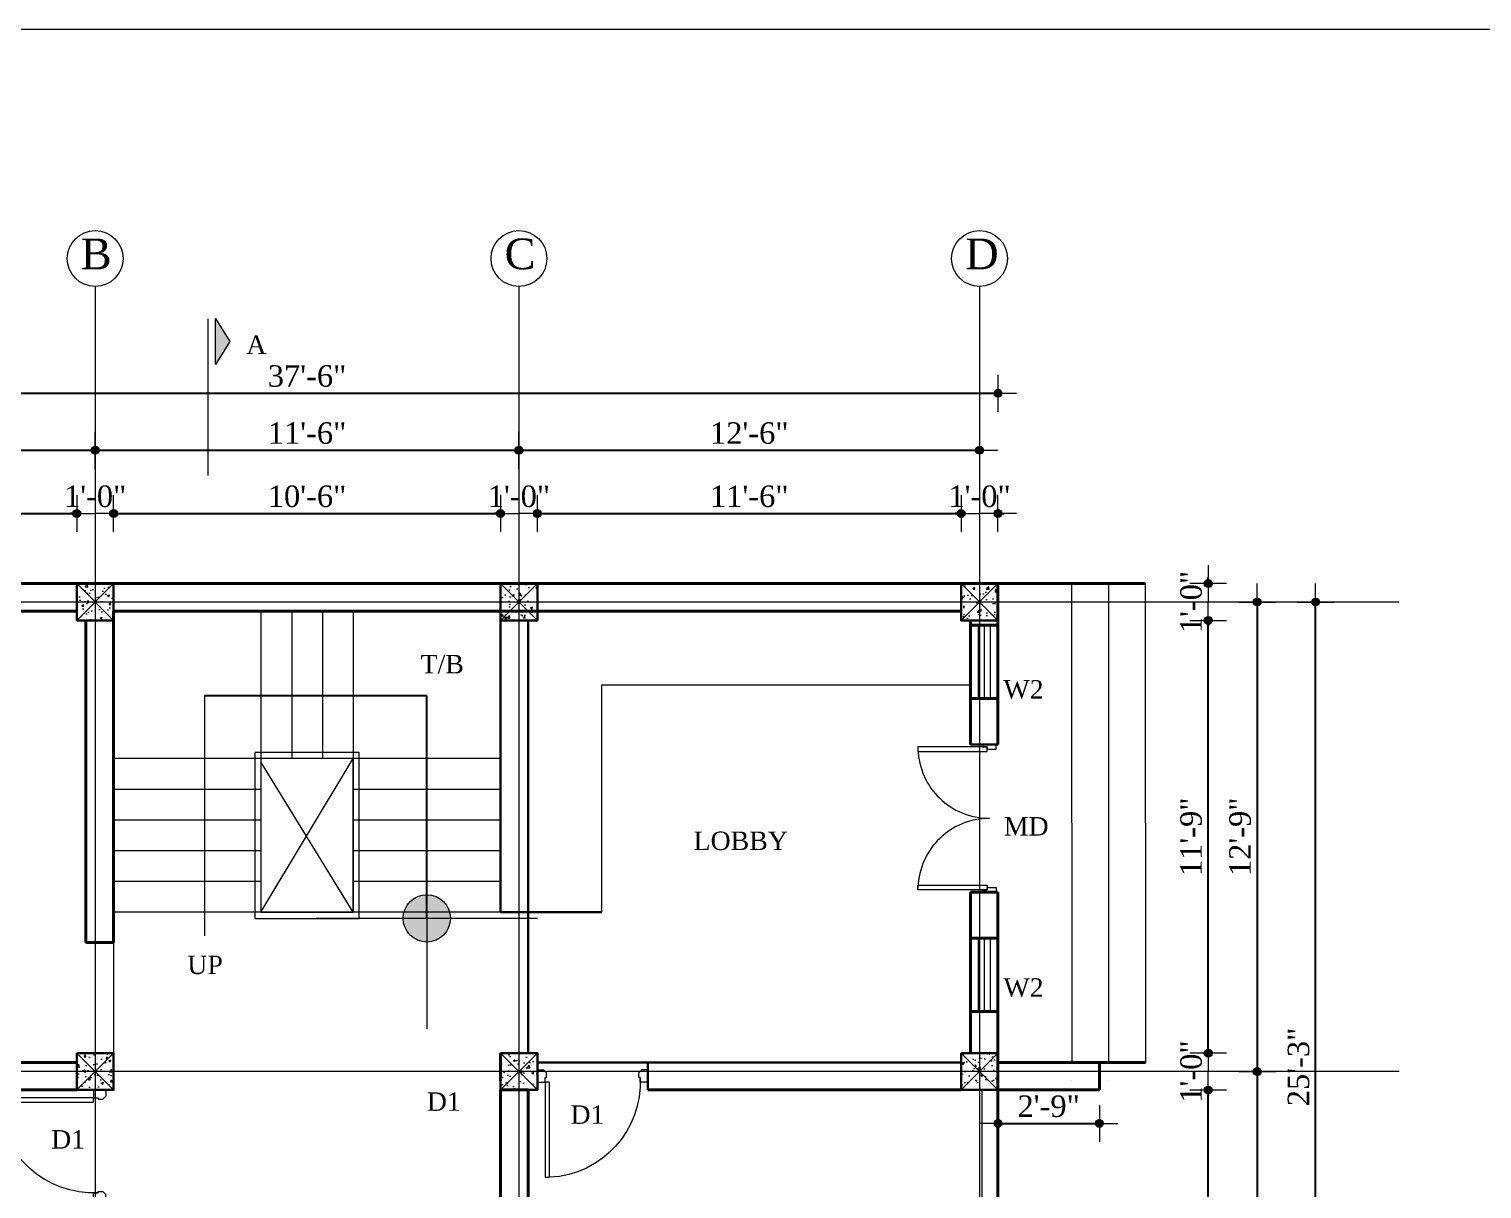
# Model space of a CAD drawing. Header units: feet. Extents: x 28652 to 66086, y -6769 to -640.
# Drawn here: x 63044.3 to 63517.4, y -1068.5 to -690.9 of the extents above; entities that cross this region are included whole.
import ezdxf

# ---------------------------------------------------------------- set-up
doc = ezdxf.new("R2010")
doc.units = ezdxf.units.FT
doc.header["$LTSCALE"] = 50
doc.header["$MEASUREMENT"] = 0
doc.header["$PDMODE"] = 34
doc.linetypes.add('PROYECCION', pattern=[19.049999999999997, 12.7, -6.35])
for name, color, linetype, lineweight in [('DIMENSION', 142, 'Continuous', 13), ('SES- Door&Window', 21, 'Continuous', 15), ('SES-DIMENSION', 142, 'Continuous', 13), ('SES-Elevation', 4, 'Continuous', 15), ('SES-Furniture', 45, 'Continuous', 5), ('SES-HACTH', 8, 'Continuous', 13), ('SES-Leader', 2, 'Continuous', 15), ('SES-REBARS', 1, 'Continuous', 40), ('SES-Set Back Line', 2, 'Continuous', 15), ('SES-Staircase', 134, 'Continuous', 13), ('SES-TEXT', 3, 'Continuous', 20), ('SES-Wall Plan', 6, 'Continuous', 30)]:
    doc.layers.add(name, color=color, linetype=linetype, lineweight=lineweight)
doc.styles.add('7 INCH', font='times.ttf', dxfattribs={"height": 7})
doc.styles.add('SES-ARAIL', font='times.ttf', dxfattribs={"height": 6})
doc.linetypes.add('ZIGZAG', pattern='A,0.0001,-0.2,[131,ltypeshp.shx,S=0.2,R=0,X=-0.2,Y=0],-0.4,[131,ltypeshp.shx,S=0.2,R=180,X=0.2,Y=0],-0.2', length=0.8001)
doc.dimstyles.new('7 INCH', dxfattribs={"dimscale": 0, "dimtxt": 7, "dimasz": 1, "dimexe": 2, "dimexo": 9, "dimgap": 2, "dimtad": 1, "dimdec": 0, "dimzin": 3, "dimdsep": 46, "dimlunit": 4, "dimtxsty": '7 INCH', "dimblk": 'DIM', "dimcen": 3, "dimdle": 3, "dimse1": 1, "dimse2": 1, "dimclrd": 256, "dimclre": 256, "dimclrt": 7, "dimadec": 1, "dimazin": 2, "dimtfac": 1, "dimtdec": 0, "dimtix": 1, "dimtofl": 0, "dimtmove": 2, "dimatfit": 3, "dimldrblk": 'DIM', "dimfxl": 2, "dimfrac": 2, "dimtolj": 2, "dimtzin": 0, "dimarcsym": 0})

# ---------------------------------------------------------------- blocks, each defined once
blk = doc.blocks.new('c11')
at = {"layer": 'SES-HACTH', "linetype": 'ByBlock'}
h = blk.add_hatch(dxfattribs=at)
h.set_pattern_fill('AR-CONC', color=256)
h.set_pattern_definition([(49.99999999999999, (-20422.32996617891, 19414.4166692762), (7.172601826007535, -0.6275213498259511), [0.75, -8.25]), (355, (-20422.32996617891, 19414.4166692762), (-1.38751333613, 7.521921337000118), [0.6, -6.6]), (100.45144446, (-20421.73224936891, 19414.3643758362), (5.78508846727112, 6.894399909686294), [0.6374019199999997, -7.011421119999998]), (46.18420000000001, (-20422.32996617891, 19416.4166692762), (10.67241330671572, -1.655192807930765), [1.125, -12.375]), (96.63563549, (-20421.44059872891, 19416.2787362062), (9.346619456742284, 9.741186007745505), [0.95610342, -10.5171376]), (351.1841639899999, (-20422.32996617891, 19416.4166692762), (9.346619450547731, 9.741186002699902), [0.9, -9.90000001]), (21, (-20421.32996617891, 19415.9166692762), (5.969070521184617, -4.026188906653388), [0.75, -8.25]), (326.0000000000001, (-20421.32996617891, 19415.9166692762), (2.433153319215817, 7.25150045046853), [0.6, -6.6]), (71.45144474, (-20420.83254363891, 19415.5811535362), (8.402223767299711, 3.225311528063538), [0.6374019000000001, -7.01142112]), (37.50000000000001, (-20422.32996617891, 19414.4166692762), (0.1215985531729067, 3.328938538313115), [0, -6.52, 0, -6.7, 0, -6.625]), (7.499999999999999, (-20422.32996617891, 19414.4166692762), (2.630695374421486, 3.944117118823602), [0, -3.82, 0, -6.37, 0, -2.525]), (327.5, (-20424.55996617891, 19414.4166692762), (5.33822436172409, -0.2255487173437976), [0, -2.5, 0, -7.8, 0, -10.35]), (317.5, (-20425.55996617891, 19414.4166692762), (5.831861693423862, 1.001049823323177), [0, -3.25, 0, -5.18, 0, -7.35])])
h.paths.add_polyline_path([(-6, 6), (-6, -6), (5.999999999999999, -6), (5.999999999999999, 6)])
for p, q in [((-6, 6), (5.999999999999999, -6)), ((6, 6), (-6.000000000000001, -6))]:
    blk.add_line(p, q, dxfattribs=at)
at = {"layer": 'SES-Wall Plan', "linetype": 'ByBlock'}
blk.add_lwpolyline([(-6, 6), (6, 6), (5.999999999999999, -6), (-6.000000000000001, -6)], close=True, dxfattribs=at)
blk = doc.blocks.new('3ls')
at = {"layer": 'SES- Door&Window'}
for p, q in [((-36, -2.5), (-34, -2.5)), ((-34, -2.5), (-33, -3.5)), ((-33, -5.000000000000227), (-33, -3.5)), ((-2, -2.5), (-3, -3.5)), ((-3, -5.000000000000227), (-3, -3.5)), ((0, -2.5), (-2, -2.5)), ((-36, -6.5), (-33.5, -6.5)), ((-33.5, -6.5), (-33.5, -5)), ((-33.5, -5.000000000000227), (-33, -5)), ((-2.5, -5.000000000000227), (-3, -5)), ((-2.5, -6.5), (-2.5, -5)), ((0, -6.5), (-2.5, -6.5))]:
    blk.add_line(p, q, dxfattribs=at)
blk.add_lwpolyline([(-2.5, -6.5), (-2.5, -37.5), (-4, -37.5), (-4, -6.5)], close=True, dxfattribs=at)
blk.add_arc((-2.5, -6.5), 31.03626910567696, 177.2297842028011, 267.2297842027881, dxfattribs=at)
at = {"layer": 'SES-Wall Plan', "color": 6, "ltscale": 2}
for p, q in [((-36, -6.5), (-36, -1.5)), ((0, -6.5), (3.061616997868383e-16, -1.5))]:
    blk.add_line(p, q, dxfattribs=at)
blk = doc.blocks.new('DIM')
at = {"layer": 'DIMENSION'}
h = blk.add_hatch(color=256, dxfattribs=at)
h.paths.add_polyline_path([(0, 1.284388833844787), (0, 0), (1.284388833844787, 0, 0.4142135623730951)])
h.paths.add_polyline_path([(1.284388833844787, 0), (0, 0), (0, -1.284388833844787, 0.4142135623730951)])
h.paths.add_polyline_path([(1.13686837721616e-13, 0), (-1.284388833844787, 0, 0.4142135623730951), (0, -1.284388833844787)])
h.paths.add_polyline_path([(1.13686837721616e-13, 1.284388833844787, 0.414213562373121), (-1.284388833844787, 0), (0, 0)])
for p, q in [((0, 6), (0, -6)), ((-6, 0), (6, 0))]:
    blk.add_line(p, q, dxfattribs=at)
blk.add_circle((0, 0), 1.284388833844787, dxfattribs=at)
blk = doc.blocks.new('*D1652')
at = {"layer": 'Defpoints', "color": 0, "linetype": 'ByBlock', "transparency": 16777216}
for p in [(63059.81988807859, -848.5868451193091), (62921.81988807859, -871.4070880020554), (63059.81988807859, -871.4070880020481)]:
    blk.add_point(p, dxfattribs=at)
at = {"layer": 'SES-DIMENSION', "linetype": 'ByBlock', "lineweight": -2, "transparency": 16777216}
blk.add_line((62922.81988807859, -848.5868451193091), (63058.81988807859, -848.5868451193091), dxfattribs=at)
at = {"layer": 'SES-DIMENSION', "linetype": 'ByBlock', "lineweight": -2, "transparency": 16777216, "rotation": 180}
blk.add_blockref('DIM', (62921.81988807859, -848.5868451193091), dxfattribs=at)
at = {"layer": 'SES-DIMENSION', "linetype": 'ByBlock', "lineweight": -2, "transparency": 16777216}
blk.add_blockref('DIM', (63059.81988807859, -848.5868451193091), dxfattribs=at)
at = {"layer": 'SES-DIMENSION', "color": 7, "linetype": 'ByBlock', "transparency": 16777216, "insert": (62990.81988807859, -843.026282754493), "char_height": 7, "attachment_point": 5, "style": '7 INCH'}
blk.add_mtext('\\A2;11\'-6"', dxfattribs=at)
blk = doc.blocks.new('*D1653')
at = {"layer": 'Defpoints', "color": 0, "linetype": 'ByBlock', "transparency": 16777216}
for p in [(63071.81988807859, -848.5868451193091), (63059.81988807859, -871.4070880020481), (63071.81988807859, -871.4070880020554)]:
    blk.add_point(p, dxfattribs=at)
at = {"layer": 'SES-DIMENSION', "linetype": 'ByBlock', "lineweight": -2, "transparency": 16777216}
for p, q in [((63058.81988807859, -848.5868451193091), (63057.81988807859, -848.5868451193091)), ((63072.81988807859, -848.5868451193091), (63073.81988807859, -848.5868451193091))]:
    blk.add_line(p, q, dxfattribs=at)
blk.add_blockref('DIM', (63059.81988807859, -848.5868451193091), dxfattribs=at)
at = {"layer": 'SES-DIMENSION', "linetype": 'ByBlock', "lineweight": -2, "transparency": 16777216, "rotation": 180}
blk.add_blockref('DIM', (63071.81988807859, -848.5868451193091), dxfattribs=at)
at = {"layer": 'SES-DIMENSION', "color": 7, "linetype": 'ByBlock', "transparency": 16777216, "insert": (63065.81988807859, -843.026282754493), "char_height": 7, "attachment_point": 5, "style": '7 INCH'}
blk.add_mtext('\\A2;1\'-0"', dxfattribs=at)
blk = doc.blocks.new('*D1654')
at = {"layer": 'Defpoints', "color": 0, "linetype": 'ByBlock', "transparency": 16777216}
for p in [(63197.81988807859, -848.5868451193091), (63071.81988807859, -871.4070880020554), (63197.81988807859, -871.4070880020481)]:
    blk.add_point(p, dxfattribs=at)
at = {"layer": 'SES-DIMENSION', "linetype": 'ByBlock', "lineweight": -2, "transparency": 16777216}
blk.add_line((63072.81988807859, -848.5868451193091), (63196.81988807859, -848.5868451193091), dxfattribs=at)
at = {"layer": 'SES-DIMENSION', "linetype": 'ByBlock', "lineweight": -2, "transparency": 16777216, "rotation": 180}
blk.add_blockref('DIM', (63071.81988807859, -848.5868451193091), dxfattribs=at)
at = {"layer": 'SES-DIMENSION', "linetype": 'ByBlock', "lineweight": -2, "transparency": 16777216}
blk.add_blockref('DIM', (63197.81988807859, -848.5868451193091), dxfattribs=at)
at = {"layer": 'SES-DIMENSION', "color": 7, "linetype": 'ByBlock', "transparency": 16777216, "insert": (63134.81988807859, -843.026282754493), "char_height": 7, "attachment_point": 5, "style": '7 INCH'}
blk.add_mtext('\\A2;10\'-6"', dxfattribs=at)
blk = doc.blocks.new('*D1655')
at = {"layer": 'Defpoints', "color": 0, "linetype": 'ByBlock', "transparency": 16777216}
for p in [(63209.81988807858, -848.5868451193091), (63197.81988807859, -871.4070880020481), (63209.81988807858, -871.4070880020554)]:
    blk.add_point(p, dxfattribs=at)
at = {"layer": 'SES-DIMENSION', "linetype": 'ByBlock', "lineweight": -2, "transparency": 16777216}
for p, q in [((63196.81988807859, -848.5868451193091), (63195.81988807859, -848.5868451193091)), ((63210.81988807858, -848.5868451193091), (63211.81988807858, -848.5868451193091))]:
    blk.add_line(p, q, dxfattribs=at)
blk.add_blockref('DIM', (63197.81988807859, -848.5868451193091), dxfattribs=at)
at = {"layer": 'SES-DIMENSION', "linetype": 'ByBlock', "lineweight": -2, "transparency": 16777216, "rotation": 180}
blk.add_blockref('DIM', (63209.81988807858, -848.5868451193091), dxfattribs=at)
at = {"layer": 'SES-DIMENSION', "color": 7, "linetype": 'ByBlock', "transparency": 16777216, "insert": (63203.81988807859, -843.026282754493), "char_height": 7, "attachment_point": 5, "style": '7 INCH'}
blk.add_mtext('\\A2;1\'-0"', dxfattribs=at)
blk = doc.blocks.new('*D1656')
at = {"layer": 'Defpoints', "color": 0, "linetype": 'ByBlock', "transparency": 16777216}
for p in [(63347.81988807859, -848.5868451193091), (63209.81988807858, -871.4070880020554), (63347.81988807859, -871.4070880020554)]:
    blk.add_point(p, dxfattribs=at)
at = {"layer": 'SES-DIMENSION', "linetype": 'ByBlock', "lineweight": -2, "transparency": 16777216}
blk.add_line((63210.81988807858, -848.5868451193091), (63346.81988807859, -848.5868451193091), dxfattribs=at)
at = {"layer": 'SES-DIMENSION', "linetype": 'ByBlock', "lineweight": -2, "transparency": 16777216, "rotation": 180}
blk.add_blockref('DIM', (63209.81988807858, -848.5868451193091), dxfattribs=at)
at = {"layer": 'SES-DIMENSION', "linetype": 'ByBlock', "lineweight": -2, "transparency": 16777216}
blk.add_blockref('DIM', (63347.81988807859, -848.5868451193091), dxfattribs=at)
at = {"layer": 'SES-DIMENSION', "color": 7, "linetype": 'ByBlock', "transparency": 16777216, "insert": (63278.81988807859, -843.026282754493), "char_height": 7, "attachment_point": 5, "style": '7 INCH'}
blk.add_mtext('\\A2;11\'-6"', dxfattribs=at)
blk = doc.blocks.new('*D1657')
at = {"layer": 'Defpoints', "color": 0, "linetype": 'ByBlock', "transparency": 16777216}
for p in [(63359.81988807859, -848.5868451193091), (63347.81988807859, -871.4070880020554), (63359.81988807859, -871.4070880020481)]:
    blk.add_point(p, dxfattribs=at)
at = {"layer": 'SES-DIMENSION', "linetype": 'ByBlock', "lineweight": -2, "transparency": 16777216}
for p, q in [((63346.81988807859, -848.5868451193091), (63345.81988807859, -848.5868451193091)), ((63360.81988807859, -848.5868451193091), (63361.81988807859, -848.5868451193091))]:
    blk.add_line(p, q, dxfattribs=at)
blk.add_blockref('DIM', (63347.81988807859, -848.5868451193091), dxfattribs=at)
at = {"layer": 'SES-DIMENSION', "linetype": 'ByBlock', "lineweight": -2, "transparency": 16777216, "rotation": 180}
blk.add_blockref('DIM', (63359.81988807859, -848.5868451193091), dxfattribs=at)
at = {"layer": 'SES-DIMENSION', "color": 7, "linetype": 'ByBlock', "transparency": 16777216, "insert": (63353.81988807859, -843.026282754493), "char_height": 7, "attachment_point": 5, "style": '7 INCH'}
blk.add_mtext('\\A2;1\'-0"', dxfattribs=at)
blk = doc.blocks.new('*D1658')
at = {"layer": 'Defpoints', "color": 0, "linetype": 'ByBlock', "transparency": 16777216}
for p in [(63065.81988807859, -828.0023243754404), (62915.81988807859, -871.4070880020481), (63065.81988807859, -871.4070880020481)]:
    blk.add_point(p, dxfattribs=at)
at = {"layer": 'SES-DIMENSION', "linetype": 'ByBlock', "lineweight": -2, "transparency": 16777216}
blk.add_line((62916.81988807859, -828.0023243754404), (63064.81988807859, -828.0023243754404), dxfattribs=at)
at = {"layer": 'SES-DIMENSION', "linetype": 'ByBlock', "lineweight": -2, "transparency": 16777216, "rotation": 180}
blk.add_blockref('DIM', (62915.81988807859, -828.0023243754404), dxfattribs=at)
at = {"layer": 'SES-DIMENSION', "linetype": 'ByBlock', "lineweight": -2, "transparency": 16777216}
blk.add_blockref('DIM', (63065.81988807859, -828.0023243754404), dxfattribs=at)
at = {"layer": 'SES-DIMENSION', "color": 7, "linetype": 'ByBlock', "transparency": 16777216, "insert": (62990.81988807859, -822.4417620106242), "char_height": 7, "attachment_point": 5, "style": '7 INCH'}
blk.add_mtext('\\A2;12\'-6"', dxfattribs=at)
blk = doc.blocks.new('*D1659')
at = {"layer": 'Defpoints', "color": 0, "linetype": 'ByBlock', "transparency": 16777216}
for p in [(63203.81988807859, -828.0023243754404), (63065.81988807859, -871.4070880020481), (63203.81988807859, -871.4070880020481)]:
    blk.add_point(p, dxfattribs=at)
at = {"layer": 'SES-DIMENSION', "linetype": 'ByBlock', "lineweight": -2, "transparency": 16777216}
blk.add_line((63066.81988807859, -828.0023243754404), (63202.81988807859, -828.0023243754404), dxfattribs=at)
at = {"layer": 'SES-DIMENSION', "linetype": 'ByBlock', "lineweight": -2, "transparency": 16777216, "rotation": 180}
blk.add_blockref('DIM', (63065.81988807859, -828.0023243754404), dxfattribs=at)
at = {"layer": 'SES-DIMENSION', "linetype": 'ByBlock', "lineweight": -2, "transparency": 16777216}
blk.add_blockref('DIM', (63203.81988807859, -828.0023243754404), dxfattribs=at)
at = {"layer": 'SES-DIMENSION', "color": 7, "linetype": 'ByBlock', "transparency": 16777216, "insert": (63134.81988807859, -822.4417620106242), "char_height": 7, "attachment_point": 5, "style": '7 INCH'}
blk.add_mtext('\\A2;11\'-6"', dxfattribs=at)
blk = doc.blocks.new('*D1660')
at = {"layer": 'Defpoints', "color": 0, "linetype": 'ByBlock', "transparency": 16777216}
for p in [(63353.81988807859, -828.0023243754404), (63203.81988807859, -871.4070880020481), (63353.81988807859, -871.4070880020554)]:
    blk.add_point(p, dxfattribs=at)
at = {"layer": 'SES-DIMENSION', "linetype": 'ByBlock', "lineweight": -2, "transparency": 16777216}
blk.add_line((63204.81988807859, -828.0023243754404), (63352.81988807859, -828.0023243754404), dxfattribs=at)
at = {"layer": 'SES-DIMENSION', "linetype": 'ByBlock', "lineweight": -2, "transparency": 16777216, "rotation": 180}
blk.add_blockref('DIM', (63203.81988807859, -828.0023243754404), dxfattribs=at)
at = {"layer": 'SES-DIMENSION', "linetype": 'ByBlock', "lineweight": -2, "transparency": 16777216}
blk.add_blockref('DIM', (63353.81988807859, -828.0023243754404), dxfattribs=at)
at = {"layer": 'SES-DIMENSION', "color": 7, "linetype": 'ByBlock', "transparency": 16777216, "insert": (63278.81988807859, -822.4417620106242), "char_height": 7, "attachment_point": 5, "style": '7 INCH'}
blk.add_mtext('\\A2;12\'-6"', dxfattribs=at)
blk = doc.blocks.new('*D1661')
at = {"layer": 'Defpoints', "color": 0, "linetype": 'ByBlock', "transparency": 16777216}
for p in [(63359.81988807864, -809.4344382718118), (62909.81988807859, -871.4070880020081), (63359.81988807864, -871.4070880020081)]:
    blk.add_point(p, dxfattribs=at)
at = {"layer": 'SES-DIMENSION', "linetype": 'ByBlock', "lineweight": -2, "transparency": 16777216}
blk.add_line((62910.81988807859, -809.4344382718118), (63358.81988807864, -809.4344382718118), dxfattribs=at)
at = {"layer": 'SES-DIMENSION', "linetype": 'ByBlock', "lineweight": -2, "transparency": 16777216, "rotation": 180}
blk.add_blockref('DIM', (62909.81988807859, -809.4344382718118), dxfattribs=at)
at = {"layer": 'SES-DIMENSION', "linetype": 'ByBlock', "lineweight": -2, "transparency": 16777216}
blk.add_blockref('DIM', (63359.81988807864, -809.4344382718118), dxfattribs=at)
at = {"layer": 'SES-DIMENSION', "color": 7, "linetype": 'ByBlock', "transparency": 16777216, "insert": (63134.81988807861, -803.8637821795263), "char_height": 7, "attachment_point": 5, "style": '7 INCH'}
blk.add_mtext('\\A2;37\'-6"', dxfattribs=at)
blk = doc.blocks.new('*D1663')
at = {"layer": 'Defpoints', "color": 0, "linetype": 'ByBlock', "transparency": 16777216}
for p in [(63359.81988807862, -1036.298488538527), (63428.28015616319, -1036.298488538527), (63359.81988807861, -1174.189889075006)]:
    blk.add_point(p, dxfattribs=at)
at = {"layer": 'SES-DIMENSION', "linetype": 'ByBlock', "lineweight": -2, "transparency": 16777216}
blk.add_line((63428.28015616319, -1173.189889075006), (63428.28015616319, -1037.298488538527), dxfattribs=at)
for p, rotation in [((63428.28015616319, -1036.298488538527), 90), ((63428.28015616319, -1174.189889075006), 270)]:
    blk.add_blockref('DIM', p, dxfattribs=dict(at, rotation=rotation))
at = {"layer": 'SES-DIMENSION', "color": 7, "linetype": 'ByBlock', "transparency": 16777216, "insert": (63422.71959379836, -1105.244188806784), "char_height": 7, "attachment_point": 5, "rotation": 90, "style": '7 INCH'}
blk.add_mtext('\\A2;11\'-6"', dxfattribs=at)
blk = doc.blocks.new('*D1664')
at = {"layer": 'Defpoints', "color": 0, "linetype": 'ByBlock', "transparency": 16777216}
for p in [(63359.81988807861, -1024.298488538531), (63428.2801561632, -1024.298488538531), (63359.81988807862, -1036.298488538527)]:
    blk.add_point(p, dxfattribs=at)
at = {"layer": 'SES-DIMENSION', "linetype": 'ByBlock', "lineweight": -2, "transparency": 16777216}
for p, q in [((63428.2801561632, -1023.298488538531), (63428.2801561632, -1022.298488538531)), ((63428.2801561632, -1037.298488538527), (63428.2801561632, -1038.298488538527))]:
    blk.add_line(p, q, dxfattribs=at)
for p, rotation in [((63428.2801561632, -1024.298488538531), 270), ((63428.2801561632, -1036.298488538527), 90)]:
    blk.add_blockref('DIM', p, dxfattribs=dict(at, rotation=rotation))
at = {"layer": 'SES-DIMENSION', "color": 7, "linetype": 'ByBlock', "transparency": 16777216, "insert": (63422.71959379837, -1030.298488538547), "char_height": 7, "attachment_point": 5, "rotation": 90, "style": '7 INCH'}
blk.add_mtext('\\A2;1\'-0"', dxfattribs=at)
blk = doc.blocks.new('*D1665')
at = {"layer": 'Defpoints', "color": 0, "linetype": 'ByBlock', "transparency": 16777216}
for p in [(63359.81988807861, -883.4070880020558), (63428.28015616321, -883.4070880020558), (63359.81988807861, -1024.298488538531)]:
    blk.add_point(p, dxfattribs=at)
at = {"layer": 'SES-DIMENSION', "linetype": 'ByBlock', "lineweight": -2, "transparency": 16777216}
blk.add_line((63428.28015616321, -1023.298488538531), (63428.28015616321, -884.4070880020558), dxfattribs=at)
for p, rotation in [((63428.28015616321, -883.4070880020558), 90), ((63428.28015616321, -1024.298488538531), 270)]:
    blk.add_blockref('DIM', p, dxfattribs=dict(at, rotation=rotation))
at = {"layer": 'SES-DIMENSION', "color": 7, "linetype": 'ByBlock', "transparency": 16777216, "insert": (63422.70950007091, -953.8527882703111), "char_height": 7, "attachment_point": 5, "rotation": 90, "style": '7 INCH'}
blk.add_mtext('\\A2;11\'-9"', dxfattribs=at)
blk = doc.blocks.new('*D1666')
at = {"layer": 'Defpoints', "color": 0, "linetype": 'ByBlock', "transparency": 16777216}
for p in [(63359.81988807861, -871.4070880020558), (63428.28015616321, -871.4070880020558), (63359.81988807861, -883.4070880020558)]:
    blk.add_point(p, dxfattribs=at)
at = {"layer": 'SES-DIMENSION', "linetype": 'ByBlock', "lineweight": -2, "transparency": 16777216}
for p, q in [((63428.28015616321, -870.4070880020558), (63428.28015616321, -869.4070880020558)), ((63428.28015616321, -884.4070880020558), (63428.28015616321, -885.4070880020558))]:
    blk.add_line(p, q, dxfattribs=at)
for p, rotation in [((63428.28015616321, -871.4070880020558), 270), ((63428.28015616321, -883.4070880020558), 90)]:
    blk.add_blockref('DIM', p, dxfattribs=dict(at, rotation=rotation))
at = {"layer": 'SES-DIMENSION', "color": 7, "linetype": 'ByBlock', "transparency": 16777216, "insert": (63422.71959379839, -877.4070880020736), "char_height": 7, "attachment_point": 5, "rotation": 90, "style": '7 INCH'}
blk.add_mtext('\\A2;1\'-0"', dxfattribs=at)
blk = doc.blocks.new('*D1667')
at = {"layer": 'Defpoints', "color": 0, "linetype": 'ByBlock', "transparency": 16777216}
for p in [(63359.81988807862, -877.4070880020558), (63359.81988807862, -1030.298488538527), (63444.24191604952, -1030.298488538527)]:
    blk.add_point(p, dxfattribs=at)
at = {"layer": 'SES-DIMENSION', "linetype": 'ByBlock', "lineweight": -2, "transparency": 16777216}
blk.add_line((63444.24191604952, -878.4070880020558), (63444.24191604952, -1029.298488538527), dxfattribs=at)
for p, rotation in [((63444.24191604952, -877.4070880020558), 90), ((63444.24191604952, -1030.298488538527), 270)]:
    blk.add_blockref('DIM', p, dxfattribs=dict(at, rotation=rotation))
at = {"layer": 'SES-DIMENSION', "color": 7, "linetype": 'ByBlock', "transparency": 16777216, "insert": (63438.67125995722, -953.8527882703092), "char_height": 7, "attachment_point": 5, "rotation": 90, "style": '7 INCH'}
blk.add_mtext('\\A2;12\'-9"', dxfattribs=at)
blk = doc.blocks.new('*D1668')
at = {"layer": 'Defpoints', "color": 0, "linetype": 'ByBlock', "transparency": 16777216}
for p in [(63359.81988807862, -1030.298488538527), (63359.81988807861, -1180.189889075006), (63444.24191604953, -1180.189889075006)]:
    blk.add_point(p, dxfattribs=at)
at = {"layer": 'SES-DIMENSION', "linetype": 'ByBlock', "lineweight": -2, "transparency": 16777216}
blk.add_line((63444.24191604953, -1031.298488538527), (63444.24191604953, -1179.189889075006), dxfattribs=at)
for p, rotation in [((63444.24191604953, -1030.298488538527), 90), ((63444.24191604953, -1180.189889075006), 270)]:
    blk.add_blockref('DIM', p, dxfattribs=dict(at, rotation=rotation))
at = {"layer": 'SES-DIMENSION', "color": 7, "linetype": 'ByBlock', "transparency": 16777216, "insert": (63438.6813536847, -1105.244188806784), "char_height": 7, "attachment_point": 5, "rotation": 90, "style": '7 INCH'}
blk.add_mtext('\\A2;12\'-6"', dxfattribs=at)
blk = doc.blocks.new('*D1669')
at = {"layer": 'Defpoints', "color": 0, "linetype": 'ByBlock', "transparency": 16777216}
for p in [(63359.81988807862, -877.4070880020558), (63463.26298176615, -877.4070880020558), (63359.81988807861, -1180.189889075006)]:
    blk.add_point(p, dxfattribs=at)
at = {"layer": 'SES-DIMENSION', "linetype": 'ByBlock', "lineweight": -2, "transparency": 16777216}
blk.add_line((63463.26298176615, -1179.189889075006), (63463.26298176615, -878.4070880020558), dxfattribs=at)
for p, rotation in [((63463.26298176615, -877.4070880020558), 90), ((63463.26298176615, -1180.189889075006), 270)]:
    blk.add_blockref('DIM', p, dxfattribs=dict(at, rotation=rotation))
at = {"layer": 'SES-DIMENSION', "color": 7, "linetype": 'ByBlock', "transparency": 16777216, "insert": (63457.70241940132, -1028.798488538549), "char_height": 7, "attachment_point": 5, "rotation": 90, "style": '7 INCH'}
blk.add_mtext('\\A2;25\'-3"', dxfattribs=at)
blk = doc.blocks.new('PUERTA ABATIBLE SENCILLA-160')
at = {"layer": 'SES-Elevation'}
for p, q in [((-1.574999999999946, 0.02500000000000568), (-1.574999999999946, 0.7750000000000057)), ((-1.574999999999946, 0.7750000000000057), (-1.524999999999949, 0.7750000000000057)), ((-1.524999999999949, 0.7750000000000057), (-1.524999999999949, 0.02500000000000568)), ((-0.07500000000000995, 0.7750000000000057), (-0.07500000000000995, 0.02500000000000568)), ((-0.02500000000001279, 0.7750000000000057), (-0.07500000000000995, 0.7750000000000057)), ((-0.02500000000001279, 0.02500000000000568), (-0.02500000000001279, 0.7750000000000057)), ((-1.599999999999959, -0.07500000000000284), (-1.599999999999959, 0.07500000000000284)), ((-1.599999999999959, 0.07500000000000284), (-1.57499999999996, 0.07500000000000284)), ((-1.574999999999946, 0.07500000000000284), (-1.574999999999946, 0.02500000000000568)), ((-1.574999999999946, 0.02500000000000568), (-1.549999999999962, 0.02500000000001279)), ((-1.524999999999949, 0.02500000000000568), (-1.574999999999946, 0.02500000000000568)), ((-1.549999999999962, 0.02500000000000568), (-1.549999999999933, -0.07500000000000373)), ((-0.07500000000000995, 0.02500000000000568), (-0.02500000000001279, 0.02500000000000568)), ((-0.04999999999999716, 0.02500000000000568), (-0.05000000000002558, -0.07500000000000373)), ((-0.02500000000001279, 0.02500000000000568), (-0.04999999999999716, 0.02500000000001279)), ((0, 0.07500000000000284), (-0.02499999999999858, 0.07500000000000284)), ((-0.02500000000001279, 0.07500000000000284), (-0.02500000000001279, 0.02500000000000568)), ((0, -0.07500000000000284), (0, 0.07500000000000284)), ((-1.549999999999933, -0.07500000000000373), (-1.599999999999959, -0.07500000000000284)), ((-0.05000000000002558, -0.07500000000000373), (0, -0.07500000000000284))]:
    blk.add_line(p, q, dxfattribs=at)
at = {"layer": 'SES-Elevation', "color": 1, "linetype": 'PROYECCION'}
for centre, start, end in [((-1.575229863513194, 0), 0, 88.13497896336763), ((-0.02477013648676518, 0), 91.86502103663238, 180)]:
    blk.add_arc(centre, 0.7752298635132178, start, end, dxfattribs=at)
blk = doc.blocks.new('*D1630')
at = {"layer": 'Defpoints', "color": 0, "linetype": 'ByBlock', "transparency": 16777216}
for p in [(63392.81988807859, -1033.298488538527), (63359.81988807859, -1036.298488538527), (63392.81988807859, -1047.195529237717)]:
    blk.add_point(p, dxfattribs=at)
at = {"layer": 'SES-DIMENSION', "linetype": 'ByBlock', "lineweight": -2, "transparency": 16777216}
blk.add_line((63360.81988807859, -1047.195529237717), (63391.81988807859, -1047.195529237717), dxfattribs=at)
at = {"layer": 'SES-DIMENSION', "linetype": 'ByBlock', "lineweight": -2, "transparency": 16777216, "rotation": 180}
blk.add_blockref('DIM', (63359.81988807859, -1047.195529237717), dxfattribs=at)
at = {"layer": 'SES-DIMENSION', "linetype": 'ByBlock', "lineweight": -2, "transparency": 16777216}
blk.add_blockref('DIM', (63392.81988807859, -1047.195529237717), dxfattribs=at)
at = {"layer": 'SES-DIMENSION', "color": 7, "linetype": 'ByBlock', "transparency": 16777216, "insert": (63376.31988807859, -1041.624873145431), "char_height": 7, "attachment_point": 5, "style": '7 INCH'}
blk.add_mtext('\\A2;2\'-9"', dxfattribs=at)
blk = doc.blocks.new('sdfhdfgb')
at = {"layer": 'SES-DIMENSION'}
blk.add_line((7509.307250305545, -24772.66369360126), (10873.30725030554, -24772.66369360126), dxfattribs=at)

msp = doc.modelspace()

# ---------------------------------------------------------------- hatches: boundary and pattern name
at = {"layer": 'SES-TEXT'}
msp.add_hatch(color=256, dxfattribs=at).paths.add_polyline_path([(63105.01365155744, -785.0537084178868), (63105.01365155745, -800.0571988798547), (63109.63361987106, -792.5554536488708)])

# ---------------------------------------------------------------- linework, layer by layer
at = {"layer": 'SES- Door&Window', "linetype": 'ZIGZAG', "ltscale": 0.25}
msp.add_line((63354.71870484696, -1174.189889075005), (63354.71870484696, -1036.298488538527), dxfattribs=at)
at = {"layer": 'SES- Door&Window', "linetype": 'ByBlock'}
for points in [[(63353.31988807859, -884.9161379573306), (63353.31988807859, -908.8618382255627)], [(63355.31988807859, -884.9161379573306), (63355.31988807859, -908.8618382255627)], [(63357.31988807859, -884.9161379573306), (63357.31988807859, -908.8618382255627)], [(63353.3198880786, -986.8437383149867), (63353.31988807859, -1010.789438583219)], [(63355.3198880786, -986.8437383149867), (63355.31988807859, -1010.789438583219)], [(63357.3198880786, -986.8437383149867), (63357.31988807859, -1010.789438583219)]]:
    msp.add_lwpolyline(points, dxfattribs=at)
at = {"layer": 'SES-DIMENSION', "ltscale": 10}
msp.add_line((63102.47783970717, -785.152181251593), (63102.47783970719, -836.2375870867509), dxfattribs=at)
at = {"layer": 'SES-DIMENSION', "linetype": 'ByBlock'}
msp.add_line((63071.81988809287, -988.298488538494), (63071.81988807862, -1024.298488538494), dxfattribs=at)
msp.add_lwpolyline([(63101.47546370646, -907.9185524900568), (63101.47546370646, -986.0626636117267)], dxfattribs=at)
at = {"layer": 'SES-DIMENSION'}
for centre in [(63065.81988807859, -765.5621409306732), (63203.81988807859, -765.5621409306732), (63353.81988807859, -765.5621409306732)]:
    msp.add_circle(centre, 9.093130375509645, dxfattribs=at)
at = {"layer": 'SES-Furniture', "linetype": 'ByBlock'}
for points in [[(63206.81988809678, -978.4070880020518), (63230.81988809678, -978.4070880020518), (63230.81988809678, -904.4070880020481)], [(63230.81988809678, -904.4070880020481), (63350.81988807859, -904.4070880020481)]]:
    msp.add_lwpolyline(points, dxfattribs=at)
at = {"layer": 'SES-REBARS', "color": 6, "linetype": 'ByBlock'}
for p, q in [((63359.81988807859, -923.8527882702692), (63359.81988807859, -871.4070880020481)), ((63359.81988807859, -871.4070880020481), (63407.79449508594, -871.4070880020554)), ((63062.81988809287, -988.2984885384976), (63062.81988807859, -883.4070880020481)), ((63071.81988809287, -988.2984885384976), (63071.81988807859, -880.4070880020481)), ((63350.81988807859, -923.8527882702692), (63350.81988807859, -883.4070880020554)), ((63359.81988807859, -884.9161379573306), (63350.81988807859, -884.9161379573306)), ((63350.81988807859, -908.8618382255627), (63359.81988807859, -908.8618382255627)), ((63350.81988807859, -1024.298488538527), (63350.81988807859, -971.8527882702656)), ((63350.81988807859, -971.8527882702692), (63359.81988807859, -971.8527882702692)), ((63359.81988807859, -1186.189889074994), (63359.81988807859, -971.8527882702692)), ((63062.81988809287, -988.2984885384976), (63071.81988809287, -988.298488538494)), ((63359.81988807859, -986.8437383149867), (63350.8198880786, -986.8437383149867)), ((63359.81988807859, -1010.789438583219), (63350.81988807859, -1010.789438583219)), ((63197.81988807859, -1033.29848853853), (63197.81988807859, -1024.298488538527)), ((63059.81988807859, -1027.298488538523), (62921.81988807859, -1027.298488538523)), ((63359.81988807859, -1027.298488538527), (63407.81847641044, -1027.298488538527)), ((63392.81988807859, -1027.298488538527), (63392.81988807859, -1036.298488538527)), ((63383.81988778336, -1033.298488538523), (63383.81988837382, -1033.302252986876)), ((63395.81988793098, -1033.298488538523), (63395.81988822621, -1033.300370762699)), ((63059.81988807859, -1036.298488538523), (62921.81988807859, -1036.298488538523)), ((63197.81988807859, -1177.189889074994), (63197.81988807859, -1036.298488538523)), ((63197.81988807859, -1036.298488538523), (63206.81988807859, -1036.298488538523)), ((63206.81988807859, -1174.189889074994), (63206.81988807859, -1036.298488538523)), ((63245.81988807859, -1036.29848853853), (63347.81988807859, -1036.298488538527)), ((63392.81988807859, -1036.298488538527), (63359.81988807859, -1036.298488538527))]:
    msp.add_line(p, q, dxfattribs=at)
for points in [[(63359.81988807859, -871.4070880020554), (62909.8198880786, -871.4070880020554)], [(62921.81988807859, -880.4070880020481), (63059.81988807859, -880.4070880020481)], [(63071.81988807859, -880.4070880020481), (63347.81988807859, -880.4070880020481)]]:
    msp.add_lwpolyline(points, dxfattribs=at)
at = {"layer": 'SES-Set Back Line'}
for p, q in [((63065.81988807859, -774.6552713061828), (63065.81988807859, -1309.942845621794)), ((63203.81988807859, -774.6552713061828), (63203.81988807859, -1309.942845621794)), ((63353.81988807859, -774.6552713061828), (63353.81988807859, -1309.942845621794)), ((63490.493159989, -877.4070880020481), (62819.36172258503, -877.4070880020481)), ((63490.493159989, -1030.298488538523), (62819.36172258503, -1030.298488538523))]:
    msp.add_line(p, q, dxfattribs=at)
at = {"layer": 'SES-Staircase', "linetype": 'ByBlock'}
for p, q in [((63383.79449479071, -871.4070880020518), (63383.81894667126, -1027.298488538527)), ((63395.79449493832, -871.4070880020554), (63395.81894681888, -1027.298488538527)), ((63407.79449508594, -871.4070880020554), (63407.81847641044, -1027.298488538527)), ((63119.81988809678, -880.4070880020481), (63119.81988809679, -978.4070880020518)), ((63129.81988809678, -880.4070880020481), (63129.81988809678, -928.4070880020518)), ((63139.81988809678, -880.4070880020481), (63139.81988809679, -928.4070880020518)), ((63149.81988809678, -880.4070880020481), (63149.81988809678, -978.4070880020518)), ((63197.81988809678, -928.4070880020518), (63071.8198880968, -928.4070880020481)), ((63119.81988809679, -978.4070880020518), (63149.81988809678, -928.4070880020481)), ((63149.81988809678, -978.4070880020518), (63119.81988809679, -929.4070880020481)), ((63119.81988809678, -938.4070880020518), (63071.8198880968, -938.4070880020481)), ((63197.81988809678, -938.4070880020518), (63149.81988809678, -938.4070880020518)), ((63119.81988809678, -948.4070880020481), (63071.8198880968, -948.4070880020481)), ((63197.81988809678, -948.4070880020518), (63149.81988809678, -948.4070880020518)), ((63119.81988809678, -958.4070880020481), (63071.8198880968, -958.4070880020481)), ((63197.81988809678, -958.4070880020518), (63149.81988809678, -958.4070880020518)), ((63119.81988809678, -968.4070880020518), (63071.8198880968, -968.4070880020481)), ((63197.81988809678, -968.4070880020518), (63149.81988809678, -968.4070880020518)), ((63197.81988809678, -978.4070880020518), (63071.8198880968, -978.4070880020481))]:
    msp.add_line(p, q, dxfattribs=at)
for points in [[(63117.81988809679, -980.4070880020554), (63151.81988809678, -980.4070880020554), (63151.81988809678, -926.4070880020481), (63117.81988809679, -926.4070880020481)], [(63119.81988809679, -978.4070880020554), (63149.81988809678, -978.4070880020554), (63149.81988809678, -928.4070880020481), (63119.81988809679, -928.4070880020481)]]:
    msp.add_lwpolyline(points, close=True, dxfattribs=at)
msp.add_lwpolyline([(63392.81988807859, -1027.298488538527), (63407.81847641044, -1027.298488538527)], dxfattribs=at)
at = {"layer": 'SES-TEXT'}
msp.add_lwpolyline([(63105.01365155746, -800.0571988798547), (63105.01365155744, -785.0537084178868), (63109.63361987107, -792.5554536488562), (63105.01365155746, -800.0571988798547)], dxfattribs=at)
at = {"layer": 'SES-Wall Plan', "linetype": 'ByBlock'}
for p, q in [((63197.81988807859, -883.4070880020481), (63197.81988809678, -978.4070880020518)), ((63206.81988809678, -883.4070880020481), (63206.81988809678, -1024.298488538523)), ((63197.81988809678, -978.4070880020518), (63230.81988809678, -978.4070880020518)), ((63347.81988807859, -1027.298488538523), (63209.81988807859, -1027.298488538523)), ((63245.81988807859, -1027.298488538523), (63245.81988807859, -1036.298488538527)), ((63071.81988807859, -1036.298488538523), (63062.81988807859, -1036.298488538523))]:
    msp.add_line(p, q, dxfattribs=at)
msp.add_lwpolyline([(63359.81988807859, -923.8527882702692), (63350.81988807859, -923.8527882702692)], dxfattribs=at)

# ---------------------------------------------------------------- block references
at = {"layer": 'SES-DIMENSION'}
msp.add_blockref('sdfhdfgb', (55212.85104462138, 24081.81287573407), dxfattribs=at)
at = {"layer": 'SES-Elevation', "xscale": 30.00000000000143, "yscale": 30.00000000000143, "zscale": 30.00000000000143, "rotation": 90}
msp.add_blockref('PUERTA ABATIBLE SENCILLA-160', (63357.00738807859, -923.8527882702692), dxfattribs=at)
at = {"layer": 'SES-HACTH', "ltscale": 2, "xscale": -1}
msp.add_blockref('3ls', (63209.81988807859, -1027.234507522175), dxfattribs=at)
at = {"layer": 'SES-HACTH', "ltscale": 2, "xscale": -1, "rotation": 270}
msp.add_blockref('3ls', (63071.81988807862, -1036.298488538552), dxfattribs=at)
at = {"layer": 'SES-REBARS', "linetype": 'ByBlock'}
for p in [(63065.81988807859, -877.4070880020481), (63203.81988807859, -877.4070880020481), (63353.81988807859, -877.4070880020554), (63065.81988807859, -1030.298488538523), (63203.81988807859, -1030.298488538523), (63353.81988807859, -1030.298488538527)]:
    msp.add_blockref('c11', p, dxfattribs=at)

# ---------------------------------------------------------------- texts
at = {"layer": 'SES-TEXT', "ltscale": 2, "style": 'SES-ARAIL'}
for s, height, p in [('B', 10, (63061.14532084299, -769.0480450062496)), ('C', 10, (63199.14532084298, -769.0480450062496)), ('D', 10, (63349.14532084299, -769.0480450062496)), ('W2', 6, (63361.58947707142, -908.8398191825618)), ('UP', 6, (63095.8247913037, -998.5496096985153)), ('W2', 6, (63361.58947707142, -1005.930521939561))]:
    msp.add_text(s, height=height, dxfattribs=at).set_placement(p)
at = {"layer": 'SES-TEXT', "style": 'SES-ARAIL'}
msp.add_text('A', height=6, dxfattribs=at).set_placement((63115.03924347135, -796.6193493491373))
at = {"layer": 'SES-TEXT', "char_height": 6, "style": 'SES-ARAIL'}
for s, insert, width, attachment_point in [('T/B', (63171.79527589016, -900.727176679291), 44.2054794520518, 7), ('MD', (63361.69170645278, -947.4435168656019), 106.1211191474285, 1), ('LOBBY', (63260.69244886332, -952.161556358682), 106.1211191474285, 1), ('D1', (63184.88804093101, -1043.094797841182), 44.2054794520518, 9), ('D1', (63231.66912211063, -1047.32713069567), 44.2054794520518, 9), ('D1', (63062.54219409611, -1049.378983951108), 44.2054794520518, 3)]:
    msp.add_mtext(s, dxfattribs=dict(at, insert=insert, width=width, attachment_point=attachment_point))

# ---------------------------------------------------------------- dimensions: what is measured, and where the dimension line sits
at = {"layer": 'SES-DIMENSION', "linetype": 'ByBlock'}
for base, p1, p2, picture, middle in [((63359.81988807864, -809.4344382718118), (62909.81988807859, -871.4070880020081), (63359.81988807864, -871.4070880020081), '*D1661', (63134.81988807861, -803.8637821795263)), ((63065.81988807859, -828.0023243754404), (62915.81988807859, -871.4070880020481), (63065.81988807859, -871.4070880020481), '*D1658', (62990.81988807859, -822.4417620106242)), ((63203.81988807859, -828.0023243754404), (63065.81988807859, -871.4070880020481), (63203.81988807859, -871.4070880020481), '*D1659', (63134.81988807859, -822.4417620106242)), ((63353.81988807859, -828.0023243754404), (63203.81988807859, -871.4070880020481), (63353.81988807859, -871.4070880020554), '*D1660', (63278.81988807859, -822.4417620106242)), ((63059.81988807859, -848.5868451193091), (62921.81988807859, -871.4070880020554), (63059.81988807859, -871.4070880020481), '*D1652', (62990.81988807859, -843.026282754493)), ((63071.81988807859, -848.5868451193091), (63059.81988807859, -871.4070880020481), (63071.81988807859, -871.4070880020554), '*D1653', (63065.81988807859, -843.026282754493)), ((63197.81988807859, -848.5868451193091), (63071.81988807859, -871.4070880020554), (63197.81988807859, -871.4070880020481), '*D1654', (63134.81988807859, -843.026282754493)), ((63209.81988807858, -848.5868451193091), (63197.81988807859, -871.4070880020481), (63209.81988807858, -871.4070880020554), '*D1655', (63203.81988807859, -843.026282754493)), ((63347.81988807859, -848.5868451193091), (63209.81988807858, -871.4070880020554), (63347.81988807859, -871.4070880020554), '*D1656', (63278.81988807859, -843.026282754493)), ((63359.81988807859, -848.5868451193091), (63347.81988807859, -871.4070880020554), (63359.81988807859, -871.4070880020481), '*D1657', (63353.81988807859, -843.026282754493)), ((63392.81988807859, -1047.195529237717), (63359.81988807859, -1036.298488538527), (63392.81988807859, -1033.298488538527), '*D1630', (63376.31988807859, -1041.624873145431))]:
    dim = msp.add_linear_dim(base=base, p1=p1, p2=p2, dimstyle='7 INCH', override={"dimscale": 1}, dxfattribs=at)
    dim.commit()
    dim.dimension.update_dxf_attribs({"geometry": picture, "text_midpoint": middle})
for base, p1, p2, picture, middle in [((63428.28015616321, -871.4070880020558), (63359.81988807859, -883.4070880020554), (63359.81988807859, -871.4070880020554), '*D1666', (63422.71959379839, -877.4070880020736)), ((63444.24191604952, -1030.298488538527), (63359.81988807859, -877.4070880020554), (63359.81988807859, -1030.298488538527), '*D1667', (63438.67125995722, -953.8527882703092)), ((63463.26298176615, -877.4070880020558), (63359.81988807859, -1180.189889075005), (63359.81988807859, -877.4070880020554), '*D1669', (63457.70241940132, -1028.798488538549)), ((63428.28015616321, -883.4070880020558), (63359.81988807859, -1024.29848853853), (63359.81988807859, -883.4070880020554), '*D1665', (63422.70950007091, -953.8527882703111)), ((63428.2801561632, -1024.298488538531), (63359.81988807859, -1036.298488538527), (63359.81988807859, -1024.29848853853), '*D1664', (63422.71959379837, -1030.298488538547)), ((63444.24191604953, -1180.189889075006), (63359.81988807859, -1030.298488538527), (63359.81988807859, -1180.189889075005), '*D1668', (63438.6813536847, -1105.244188806784)), ((63428.28015616319, -1036.298488538527), (63359.81988807859, -1174.189889075005), (63359.81988807859, -1036.298488538527), '*D1663', (63422.71959379836, -1105.244188806784))]:
    dim = msp.add_linear_dim(base=base, p1=p1, p2=p2, angle=90, dimstyle='7 INCH', override={"dimscale": 1}, dxfattribs=at)
    dim.commit()
    dim.dimension.update_dxf_attribs({"geometry": picture, "text_midpoint": middle})

# ---------------------------------------------------------------- leaders
at = {"layer": 'SES-Leader', "linetype": 'ByBlock'}
msp.add_leader([(63173.81988809678, -980.4070880020518), (63173.81988809678, -907.9185524900568), (63101.47546370646, -907.9185524900568)], dimstyle='7 INCH', override={"dimscale": 1, "dimasz": 6, "dimtad": 0}, dxfattribs=at)

doc.saveas('drawing.dxf')
